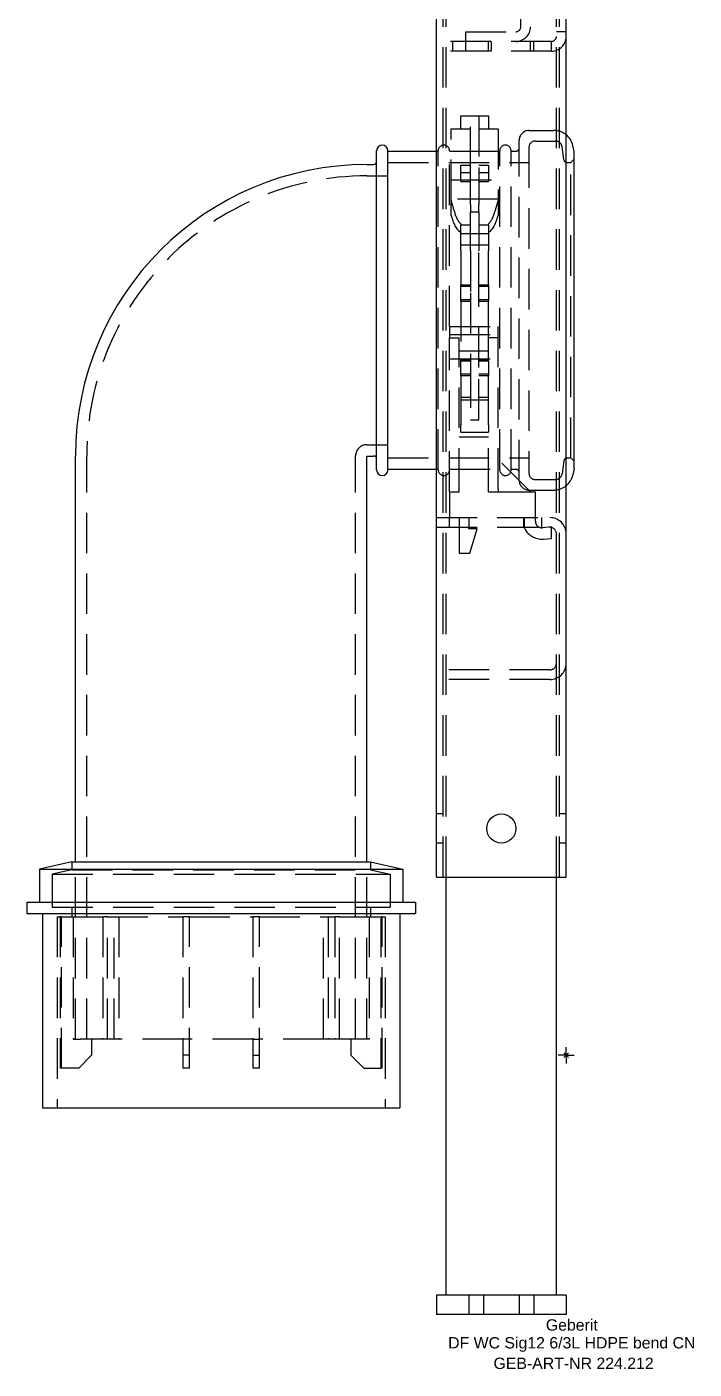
# Model space of a CAD drawing. Header units: millimetres. Extents: x -166 to 170, y -97 to 1135.
# Drawn here: x -166.5 to 39.5, y -96.9 to 317.5 of the extents above; entities that cross this region are included whole.
import ezdxf
from ezdxf.enums import TextEntityAlignment as Align

# ---------------------------------------------------------------- set-up
doc = ezdxf.new("R2010")
doc.units = ezdxf.units.MM
doc.linetypes.add('DASHED', pattern=[0.75, 0.5, -0.25])
doc.layers.get('0').update_dxf_attribs({"linetype": 'CONTINUOUS'})
for name, color, linetype, lineweight in [('Arbeitspunkt(DIN)', 7, 'CONTINUOUS', 25), ('GEB-ART-NR', 1, 'CONTINUOUS', 18), ('GEB-BEZUG', 2, 'CONTINUOUS', 25), ('GEB-TEXT', 5, 'CONTINUOUS', 18)]:
    doc.layers.add(name, color=color, linetype=linetype, lineweight=lineweight)
doc.layers.add('GEB-KONTUR-A', color=5, linetype='CONTINUOUS')
doc.layers.add('GEB-VERDECKT', color=2, linetype='DASHED')
doc.styles.get("Standard").update_dxf_attribs({"font": 'arial.ttf'})

# ---------------------------------------------------------------- blocks, each defined once
blk = doc.blocks.new('Einfügepunkt')
at = {"layer": 'GEB-BEZUG'}
for p, q in [((-0.71, -0.71), (0.71, 0.71)), ((-0.71, 0.71), (0.71, -0.71))]:
    blk.add_line(p, q, dxfattribs=at)

msp = doc.modelspace()

# ---------------------------------------------------------------- linework, layer by layer
at = {"layer": 'Arbeitspunkt(DIN)', "ltscale": 25}
for q in [(-2.5, 0), (0, 2.5), (0, -2.5), (2.5, 0)]:
    msp.add_line((0, 0), q, dxfattribs=at)
at = {"layer": 'GEB-KONTUR-A', "ltscale": 25}
for p, q in [((-40, 55), (-40, 1133)), ((0, 55), (0, 1133)), ((-58.5, 180.75), (-58.5, 279.25)), ((-55, 180.75), (-55, 279.25)), ((-55, 279.1), (-40, 279.1)), ((2.5, 279), (2.07, 280.85)), ((2.5, 181), (2.5, 279)), ((-61.5, 275), (-59.5, 275)), ((-151.5, 59.75), (-151.5, 185)), ((-61.5, 185), (-59.5, 185)), ((-61.5, 59.75), (-61.5, 185)), ((-55, 180.9), (-40, 180.9)), ((2.5, 181), (2.07, 179.15)), ((-152.6, 59.75), (-162.6, 57.44)), ((-152.6, 59.75), (-60.4, 59.75)), ((-60.4, 59.75), (-50.4, 57.44)), ((-162.6, 57.44), (-162.6, 47.25)), ((-162.6, 57.44), (-50.4, 57.44)), ((-50.4, 57.44), (-50.4, 47.25)), ((-40, 55), (-38, 55)), ((-38, 55), (-2, 55)), ((-37, -74), (-37, 55)), ((-3, -74), (-3, 55)), ((-2, 55), (0, 55)), ((-166.5, 47.25), (-166.5, 43.75)), ((-166.5, 47.25), (-46.5, 47.25)), ((-46.5, 47.25), (-46.5, 43.75)), ((-166.5, 43.75), (-46.5, 43.75)), ((-161.7, 43.75), (-161.7, -16.25)), ((-51.3, 43.75), (-51.3, -16.25)), ((-161.7, -16.25), (-51.3, -16.25)), ((0, -74), (-40, -74)), ((-40, -74), (-40, -80)), ((0, -74), (0, -80)), ((0, -80), (-40, -80))]:
    msp.add_line(p, q, dxfattribs=at)
msp.add_circle((-20, 70), 4.5, dxfattribs=at)
for centre, radius, start, end in [((-3.77, 279.5), 6, 13, 51.0327), ((-56.75, 279.25), 1.75, 0, 180), ((-61.5, 185), 90, 90, 180), ((-59.5, 276), 1, 270, 0), ((-59.5, 184), 1, 0, 90), ((-56.75, 180.75), 1.75, 180, 0), ((-3.77, 180.5), 6, 308.9673, 347)]:
    msp.add_arc(centre, radius, start, end, dxfattribs=at)
at = {"layer": 'GEB-VERDECKT', "ltscale": 25}
for p, q in [((-38, 55), (-38, 1133)), ((-2, 55), (-2, 1133)), ((-37, 55), (-37, 386)), ((-3, 55), (-3, 386)), ((-14, 317.5), (-14, 329.67)), ((-31, 316), (-15.5, 316)), ((-31, 313), (-31, 316)), ((0, 316), (-3, 316)), ((-4.5, 313), (-40, 313)), ((-35, 310), (-35, 313)), ((-31, 310), (-31, 313)), ((-24, 310), (-24, 313)), ((-23, 310), (-23, 313)), ((-11, 310), (-11, 313)), ((-10, 310), (-10, 313)), ((-4.5, 310), (-4.5, 313)), ((-4.5, 310), (-40, 310)), ((-35.5, 286), (-32.5, 286)), ((-35.5, 264), (-35.5, 286)), ((-32.5, 290), (-29.5, 290)), ((-32.5, 285.97), (-32.5, 290)), ((-32.5, 285.97), (-29.5, 285.97)), ((-29.5, 290), (-27, 290)), ((-29.5, 274.09), (-29.5, 290)), ((-27, 290), (-27, 274.09)), ((-27, 290), (-24, 290)), ((-27, 285.97), (-24, 285.97)), ((-24, 290), (-24, 285.97)), ((-24, 286), (-21, 286)), ((-21, 286), (-21, 264)), ((-14.5, 177.5), (-14.5, 282.5)), ((-11.5, 285.5), (-3.77, 285.5)), ((-9.5, 282.25), (-3.24, 282.25)), ((-40, 279.1), (-39.5, 279.1)), ((-39.5, 180.75), (-39.5, 279.25)), ((-36, 225), (-36, 279.25)), ((-36, 279.1), (-20.5, 279.1)), ((-21, 279), (-35.5, 279)), ((-20.5, 180.75), (-20.5, 279.25)), ((-17, 180.75), (-17, 279.25)), ((-17, 279.1), (-15.5, 279.1)), ((-11.5, 280.25), (-11.5, 179.75)), ((-0.69, 276.46), (-1.26, 280.53)), ((-55, 275.6), (-11.5, 275.6)), ((-32.5, 274.75), (-29.5, 274.75)), ((-32.5, 269.79), (-32.5, 274.75)), ((-29.5, 262.62), (-29.5, 274.09)), ((-27, 274.75), (-24, 274.75)), ((-27, 274.09), (-27, 262.62)), ((-24, 274.75), (-24, 269.79)), ((0.3, 275.6), (1.5, 275.6)), ((1.5, 275.6), (2.5, 276.6)), ((1.5, 184.4), (1.5, 275.6)), ((-61.5, 271.5), (-55, 271.5)), ((-35.5, 270.27), (-21, 270.27)), ((-29.5, 272.46), (-32.5, 272.46)), ((-32.5, 269.79), (-29.5, 269.79)), ((-24, 272.46), (-27, 272.46)), ((-27, 269.79), (-24, 269.79)), ((-21, 264.29), (-35.5, 264.29)), ((-35.5, 259.43), (-35.5, 264)), ((-29.5, 262.62), (-29.5, 260.34)), ((-27, 260.34), (-27, 262.62)), ((-21, 264), (-21, 259.43)), ((-29.5, 260.34), (-27, 260.34)), ((-29.5, 248.34), (-29.5, 260.34)), ((-27, 260.34), (-27, 248.34)), ((-32.5, 256.71), (-32.5, 256.34)), ((-32.5, 248.34), (-32.5, 256.34)), ((-32.5, 256.34), (-29.5, 256.34)), ((-32.5, 253.69), (-24, 253.69)), ((-27, 256.34), (-24, 256.34)), ((-24, 256.34), (-24, 256.71)), ((-24, 256.34), (-24, 248.34)), ((-32.5, 250.25), (-24, 250.25)), ((-32.5, 248.34), (-32.5, 237.84)), ((-29.5, 248.34), (-29.5, 235.34)), ((-27, 235.34), (-27, 248.34)), ((-24, 237.84), (-24, 248.34)), ((-32.5, 237.84), (-29.5, 237.84)), ((-32.5, 232.84), (-32.5, 237.84)), ((-29.5, 237.34), (-32.5, 237.34)), ((-27, 237.84), (-24, 237.84)), ((-24, 237.34), (-27, 237.34)), ((-24, 237.84), (-24, 232.84)), ((-32.5, 233.34), (-29.5, 233.34)), ((-32.5, 232.84), (-29.5, 232.84)), ((-32.5, 232.84), (-32.5, 214.84)), ((-29.5, 235.34), (-29.5, 212.34)), ((-27, 212.34), (-27, 235.34)), ((-27, 233.34), (-24, 233.34)), ((-27, 232.84), (-24, 232.84)), ((-24, 221.5), (-24, 232.84)), ((-36, 225), (-21, 225)), ((-36, 225), (-36, 222.5)), ((-21, 222.5), (-21, 225)), ((-36, 222.5), (-21, 222.5)), ((-36, 222.5), (-36, 221.5)), ((-36, 221.5), (-33, 221.5)), ((-36, 174), (-36, 221.5)), ((-33, 174.91), (-33, 221.5)), ((-21, 221.5), (-24, 221.5)), ((-24, 214.28), (-24, 221.5)), ((-21, 221.5), (-21, 222.5)), ((-21, 174.91), (-21, 221.5)), ((-33, 217.5), (-24, 217.5)), ((-36, 215), (-21, 215)), ((-32.5, 214.84), (-29.5, 214.84)), ((-32.5, 209.84), (-32.5, 214.84)), ((-29.5, 214.34), (-32.5, 214.34)), ((-29.5, 212.34), (-29.5, 196.22)), ((-27, 214.84), (-24, 214.84)), ((-24, 214.34), (-27, 214.34)), ((-27, 196.22), (-27, 212.34)), ((-24, 214.28), (-24, 209.86)), ((-32.5, 210.34), (-29.5, 210.34)), ((-32.5, 209.84), (-29.5, 209.84)), ((-32.5, 209.84), (-32.5, 203.14)), ((-27, 210.34), (-24, 210.34)), ((-27, 209.84), (-24, 209.84)), ((-24, 205), (-24, 209.86)), ((-32.5, 203.14), (-32.5, 194.61)), ((-32.5, 203.14), (-29.5, 203.14)), ((-27, 203.14), (-24, 203.14)), ((-24, 203.14), (-24, 205)), ((-24, 194.61), (-24, 203.14)), ((-32.5, 202.34), (-24, 202.34)), ((-29.5, 196.22), (-27, 196.22)), ((-33, 190.96), (-24, 190.96)), ((-32.5, 192.34), (-32.5, 194.61)), ((-32.5, 192.34), (-24, 192.34)), ((-24, 194.61), (-24, 192.34)), ((-24, 174.91), (-24, 192.34)), ((-61.5, 188.5), (-55, 188.5)), ((-148, 5), (-148, 185)), ((-65, 5), (-65, 185)), ((-55, 184.4), (-11.5, 184.4)), ((-11, 174), (-21, 184)), ((-0.69, 183.54), (-1.26, 179.47)), ((0.3, 184.4), (1.5, 184.4)), ((1.5, 184.4), (2.5, 183.4)), ((-40, 180.9), (-39.5, 180.9)), ((-36, 180.9), (-21, 180.9)), ((-36, 180.9), (-20.5, 180.9)), ((-17, 180.9), (-15.5, 180.9)), ((-33, 174), (-33, 174.91)), ((-24, 174), (-24, 174.91)), ((-21, 174.91), (-21, 174)), ((-11.5, 174.5), (-3.77, 174.5)), ((-9.5, 177.75), (-3.24, 177.75)), ((-36, 174), (-36, 166)), ((-36, 174), (-33, 174)), ((-24, 174), (-21, 174)), ((-21, 174), (-11, 174)), ((-11, 174), (-9.5, 174)), ((-9.5, 164.85), (-9.5, 174)), ((-40, 166), (-5, 166)), ((-36.1, 166), (-36.1, 163)), ((-33, 166), (-33, 155)), ((-30, 166), (-30, 163)), ((-13.2, 166), (-13.2, 163)), ((-13, 166), (-13, 163)), ((-7.6, 166), (-7.6, 163)), ((-40, 163), (-5, 163)), ((-30, 162.55), (-30, 163)), ((-27.5, 162.55), (-30, 162.55)), ((-29.78, 155), (-27.5, 162.55)), ((-4.5, 163.1), (-7.33, 162.85)), ((-4.5, 159.59), (-4.5, 163.1)), ((-7, 159.37), (-4.5, 159.59)), ((-33, 155), (-29.78, 155)), ((-5, 119), (-40, 119)), ((-5, 116), (-40, 116)), ((-38, 74.5), (-40, 74.5)), ((0, 74.5), (-2, 74.5)), ((-38, 65.5), (-40, 65.5)), ((0, 65.5), (-2, 65.5)), ((-152.6, 59.75), (-152.6, 57.3)), ((-151.5, 5), (-151.5, 59.75)), ((-61.5, 5), (-61.5, 59.75)), ((-60.4, 59.75), (-60.4, 57.3)), ((-152.6, 57.3), (-158.65, 55.9)), ((-158.65, 55.9), (-158.65, 45.75)), ((-158.65, 55.9), (-54.35, 55.9)), ((-152.6, 57.3), (-60.4, 57.3)), ((-60.4, 57.3), (-54.35, 55.9)), ((-54.35, 55.9), (-54.35, 45.75)), ((-158.65, 45.75), (-54.35, 45.75)), ((-152.6, 45.75), (-152.6, 42.75)), ((-60.4, 45.75), (-60.4, 42.75)), ((-157.17, 42.75), (-157.17, -16.25)), ((-157.17, 42.75), (-156.22, 42.75)), ((-156.22, 42.75), (-156.22, -4)), ((-155.78, 42.75), (-156.22, 42.75)), ((-155.78, -4), (-155.78, 42.75)), ((-155.78, 42.75), (-143.03, 42.75)), ((-152.23, 42.75), (-152.23, 5)), ((-143.03, 42.75), (-143.03, 5)), ((-141.62, 42.75), (-143.03, 42.75)), ((-141.62, 42.75), (-118.3, 42.75)), ((-141.62, 5), (-141.62, 42.75)), ((-139.54, 5), (-139.54, 42.75)), ((-138.13, 42.75), (-138.13, 5)), ((-118.3, 42.75), (-118.3, -4)), ((-116.3, 42.75), (-118.3, 42.75)), ((-116.3, -4), (-116.3, 42.75)), ((-116.3, 42.75), (-96.7, 42.75)), ((-96.7, 42.75), (-96.7, -4)), ((-94.7, 42.75), (-96.7, 42.75)), ((-94.7, -4), (-94.7, 42.75)), ((-94.7, 42.75), (-71.38, 42.75)), ((-74.87, 5), (-74.87, 42.75)), ((-73.46, 42.75), (-73.46, 5)), ((-71.38, 42.75), (-71.38, 5)), ((-69.97, 42.75), (-71.38, 42.75)), ((-69.97, 42.75), (-57.22, 42.75)), ((-69.97, 5), (-69.97, 42.75)), ((-60.78, 42.75), (-60.78, 5)), ((-57.22, 42.75), (-57.22, -4)), ((-56.78, 42.75), (-57.22, 42.75)), ((-56.78, -4), (-56.78, 42.75)), ((-56.78, 42.75), (-55.82, 42.75)), ((-55.82, 42.75), (-55.82, -16.25)), ((-152.23, 5), (-149.93, 5)), ((-143.03, 5), (-149.93, 5)), ((-146.5, 5), (-146.5, 0)), ((-141.62, 5), (-143.03, 5)), ((-138.13, 5), (-141.62, 5)), ((-118.3, 5), (-138.13, 5)), ((-116.3, 5), (-118.3, 5)), ((-96.7, 5), (-116.3, 5)), ((-96.7, 5), (-94.7, 5)), ((-74.87, 5), (-94.7, 5)), ((-71.38, 5), (-74.87, 5)), ((-69.97, 5), (-71.38, 5)), ((-63.07, 5), (-69.97, 5)), ((-66.5, 5), (-66.5, 0)), ((-60.78, 5), (-63.07, 5)), ((-116.3, 0), (-118.3, 0)), ((-96.7, 0), (-94.7, 0)), ((-66.5, 0), (-62.5, -4)), ((-155.78, -4), (-156.22, -4)), ((-150.5, -4), (-155.78, -4)), ((-146.5, 0), (-150.5, -4)), ((-116.3, -4), (-118.3, -4)), ((-94.7, -4), (-96.7, -4)), ((-62.5, -4), (-57.22, -4)), ((-56.78, -4), (-57.22, -4)), ((-30, -74), (-30, -80)), ((-25.5, -74), (-25.5, -80)), ((-14.5, -74), (-14.5, -80)), ((-10, -74), (-10, -80))]:
    msp.add_line(p, q, dxfattribs=at)
for centre, radius, start, end in [((-15.5, 317.5), 4.5, 270, 0), ((-15.5, 317.5), 1.5, 270, 0), ((-4.5, 314.5), 1.5, 270, 0), ((-4.5, 314.5), 4.5, 270, 0), ((-11.5, 282.5), 3, 90, 180), ((-9.5, 280.25), 2, 90, 180), ((-3.77, 279.5), 6, 51.0327, 90), ((-3.24, 280.25), 2, 8, 90), ((-37.75, 279.25), 1.75, 0, 180), ((-18.75, 279.25), 1.75, 0, 180), ((-15.5, 280.1), 1, 270, 0), ((0.3, 276.6), 1, 188, 270), ((-61.5, 185), 86.5, 90, 180), ((-61.5, 185), 3.5, 90, 180), ((0.3, 183.4), 1, 90, 172), ((-37.75, 180.75), 1.75, 180, 0), ((-18.75, 180.75), 1.75, 180, 0), ((-15.5, 179.9), 1, 0, 90), ((-9.5, 179.75), 2, 180, 270), ((-3.24, 179.75), 2, 270, 352), ((-11.5, 177.5), 3, 180, 270), ((-3.77, 180.5), 6, 270, 308.9673), ((-5, 161), 5, 0, 90), ((-7.48, 165.35), 6, 203.0455, 274.5774), ((-7.5, 164.85), 2, 180, 275), ((-5, 161), 2, 0, 90), ((-5, 121), 2, 270, 0), ((-5, 121), 5, 270, 0)]:
    msp.add_arc(centre, radius, start, end, dxfattribs=at)
for centre, major_axis, start_param, end_param in [((-53.3, 230), (0, 56), 5.28723, 5.364766), ((-3.2, 230), (0, -56), 4.060012, 4.137548), ((-53.3, 230), (0, 53.35), 5.28723, 5.296731), ((-31.48, 265.34), (0, 11.65), 2.145637, 2.920598), ((-31.48, 265.34), (0, 9), 2.145637, 2.853961), ((-25.02, 265.34), (0, -9), 0.287631, 0.995956), ((-25.02, 265.34), (0, -11.65), 0.220995, 0.995956), ((-3.2, 230), (0, -53.35), 4.128047, 4.137548)]:
    msp.add_ellipse(centre, major_axis=major_axis, ratio=0.4, start_param=start_param, end_param=end_param, dxfattribs=at)

# ---------------------------------------------------------------- block references
at = {"ltscale": 25}
msp.add_blockref('Einfügepunkt', (0, 0), dxfattribs=at)

# ---------------------------------------------------------------- texts
at = {"layer": 'GEB-ART-NR'}
msp.add_text('GEB-ART-NR 224.212', height=3.5, dxfattribs=at).set_placement((2.3, -96.84), align=Align.CENTER)
at = {"layer": 'GEB-TEXT'}
for s, p in [('Geberit', (1.75, -85)), ('DF WC Sig12 6/3L HDPE bend CN', (1.75, -90.5))]:
    msp.add_text(s, height=3.5, dxfattribs=at).set_placement(p, align=Align.CENTER)

doc.saveas('drawing.dxf')
